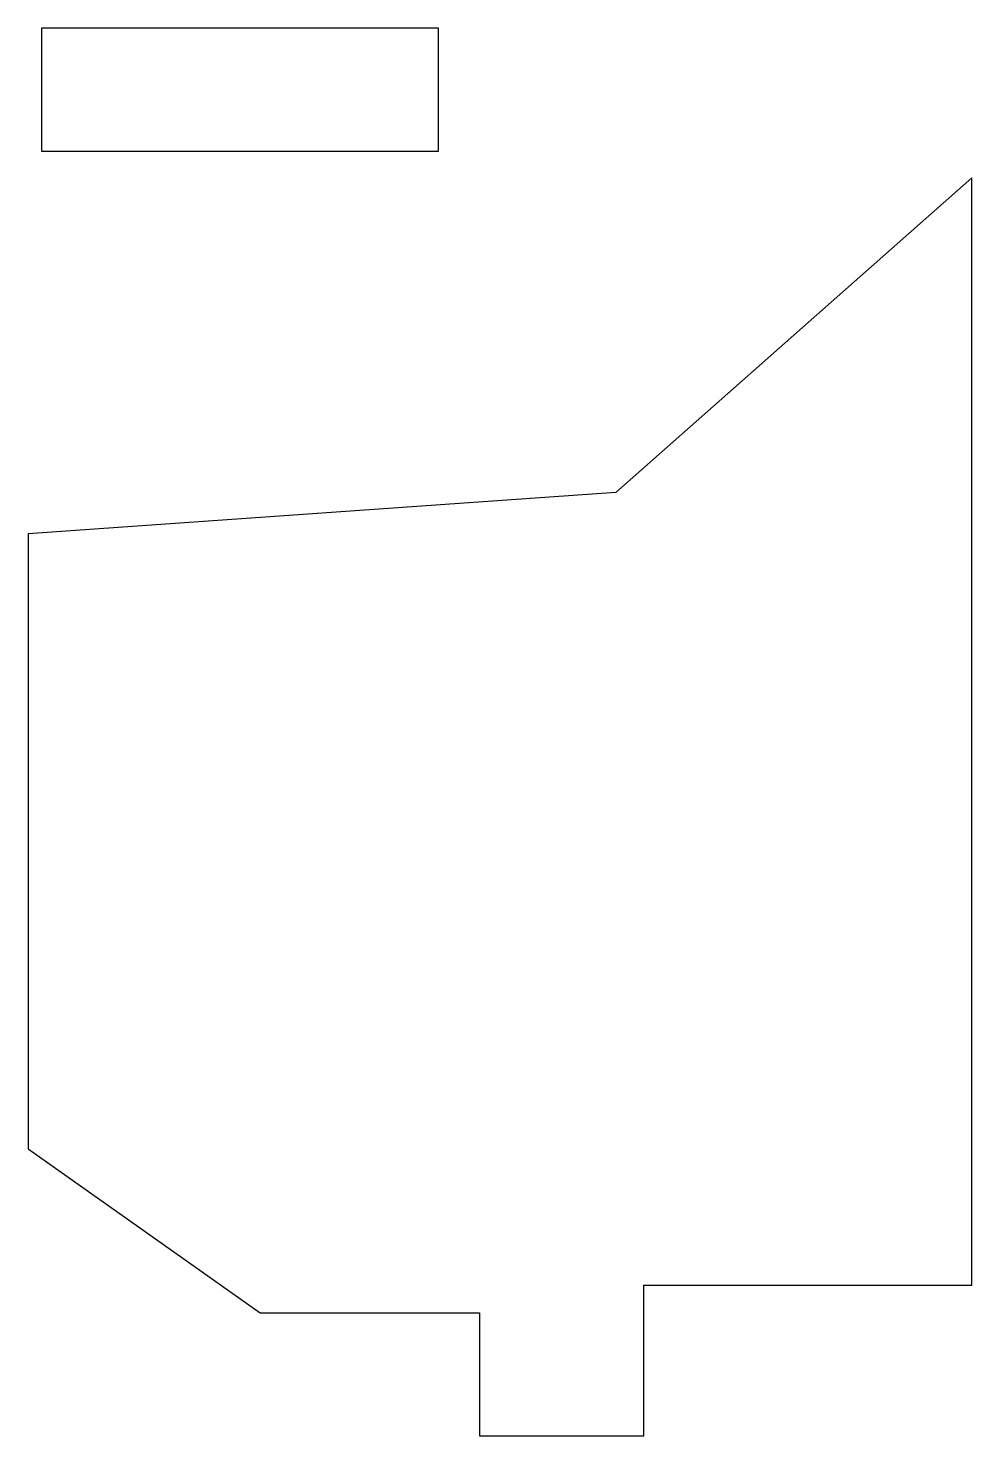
# Model space of a CAD drawing. Header units: centimetres. Extents: x -10.9 to 10.9, y -1.5 to 1.5.
# Drawn here: x 8.6794 to 8.8247, y -0.6772 to -0.4603 of the extents above; entities that cross this region are included whole.
import ezdxf

# ---------------------------------------------------------------- set-up
doc = ezdxf.new("R2010")
doc.units = ezdxf.units.CM
doc.header["$MEASUREMENT"] = 0
doc.layers.add('Camada 1', color=7, linetype='Continuous')

msp = doc.modelspace()

# ---------------------------------------------------------------- linework, layer by layer
at = {"layer": 'Camada 1'}
for points, knots in [([(8.68143, -0.46026), (8.68143, -0.46026), (8.74255, -0.46026), (8.74255, -0.46026), (8.74255, -0.46026), (8.74255, -0.46026), (8.74255, -0.4792), (8.74255, -0.4792), (8.74255, -0.4792), (8.74255, -0.4792), (8.68143, -0.4792), (8.68143, -0.4792), (8.68143, -0.4792), (8.68143, -0.4792), (8.68143, -0.46026), (8.68143, -0.46026)], [0, 0, 0, 0, 0.2, 0.2, 0.2, 0.2, 0.4, 0.4, 0.4, 0.4, 0.6, 0.6, 0.6, 0.6, 1, 1, 1, 1]), ([(8.8247, -0.65401), (8.8247, -0.65401), (8.77417, -0.65401), (8.77417, -0.65401), (8.77417, -0.65401), (8.77417, -0.65401), (8.77417, -0.67721), (8.77417, -0.67721), (8.77417, -0.67721), (8.77417, -0.67721), (8.74887, -0.67721), (8.74887, -0.67721), (8.74887, -0.67721), (8.74887, -0.67721), (8.74887, -0.65824), (8.74887, -0.65824), (8.74887, -0.65824), (8.74887, -0.65824), (8.71511, -0.65824), (8.71511, -0.65824), (8.71511, -0.65824), (8.71511, -0.65824), (8.67936, -0.63297), (8.67936, -0.63297), (8.67936, -0.63297), (8.67936, -0.63297), (8.67936, -0.53817), (8.67936, -0.53817), (8.67936, -0.53817), (8.67936, -0.53817), (8.76987, -0.53182), (8.76987, -0.53182), (8.76987, -0.53182), (8.76987, -0.53182), (8.82469, -0.48335), (8.82469, -0.48335), (8.82469, -0.48335), (8.82469, -0.48335), (8.8247, -0.65401), (8.8247, -0.65401)], [0, 0, 0, 0, 0.090909, 0.090909, 0.090909, 0.090909, 0.181818, 0.181818, 0.181818, 0.181818, 0.272727, 0.272727, 0.272727, 0.272727, 0.363636, 0.363636, 0.363636, 0.363636, 0.454545, 0.454545, 0.454545, 0.454545, 0.545455, 0.545455, 0.545455, 0.545455, 0.636364, 0.636364, 0.636364, 0.636364, 0.727273, 0.727273, 0.727273, 0.727273, 0.818182, 0.818182, 0.818182, 0.818182, 1, 1, 1, 1])]:
    msp.add_open_spline(points, degree=3, knots=knots, dxfattribs=at)

doc.saveas('drawing.dxf')
